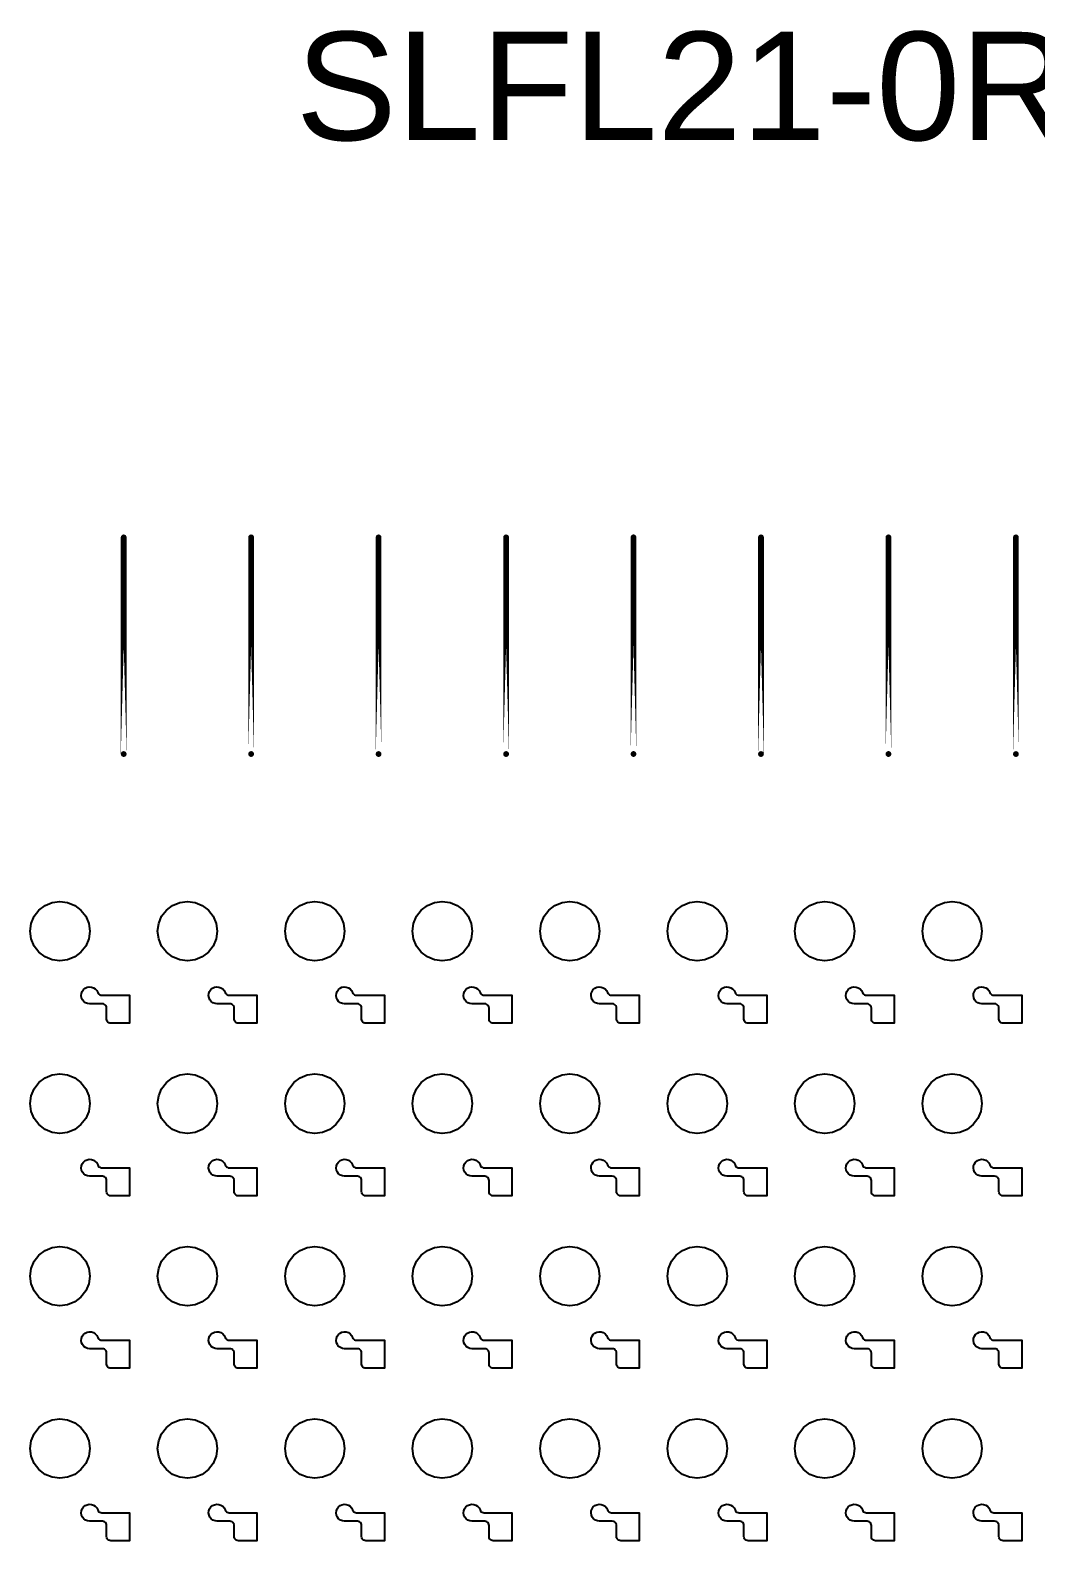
# Model space of a CAD drawing. Extents: x 11 to 212, y 11 to 212.
# Drawn here: x 94.02 to 107.95, y 161.51 to 182.42 of the extents above; entities that cross this region are included whole.
import ezdxf

# ---------------------------------------------------------------- set-up
doc = ezdxf.new("R2010")
doc.units = 0
doc.layers.get('0').update_dxf_attribs({"linetype": 'continuous'})
doc.layers.add('C3', color=7, linetype='continuous')
doc.styles.get("Standard").update_dxf_attribs({"font": 'ARIAL.TTF'})

# ---------------------------------------------------------------- blocks, each defined once
blk = doc.blocks.new('cutlineendpoint')
at = {"const_width": 0.04}
blk.add_lwpolyline([(-0.02, 0, 1), (0.02, 0, 1)], format="xyb", close=True, dxfattribs=at)

msp = doc.modelspace()

# ---------------------------------------------------------------- linework, layer by layer
at = {"layer": 'C3', "const_width": 0.08}
for points in [[(95.318, 172.4), (95.318, 175.4)], [(97.082, 172.4), (97.082, 175.4)], [(98.847, 172.4), (98.847, 175.4)], [(100.612, 172.4), (100.612, 175.4)], [(102.376, 172.4), (102.376, 175.4)], [(104.141, 172.4), (104.141, 175.4)], [(105.906, 172.4), (105.906, 175.4)], [(107.671, 172.4), (107.671, 175.4)]]:
    msp.add_lwpolyline(points, close=True, dxfattribs=at)
at = {"layer": 'C3'}
for points in [[(94.847, 169.947), (94.833, 169.84), (94.792, 169.741), (94.726, 169.656), (94.641, 169.59), (94.542, 169.549), (94.435, 169.535), (94.329, 169.549), (94.229, 169.59), (94.144, 169.656), (94.079, 169.741), (94.038, 169.84), (94.024, 169.947), (94.038, 170.054), (94.079, 170.153), (94.144, 170.238), (94.229, 170.304), (94.329, 170.345), (94.435, 170.359), (94.542, 170.345), (94.641, 170.304), (94.726, 170.238), (94.792, 170.153), (94.833, 170.054)], [(96.612, 169.947), (96.598, 169.84), (96.557, 169.741), (96.491, 169.656), (96.406, 169.59), (96.307, 169.549), (96.2, 169.535), (96.093, 169.549), (95.994, 169.59), (95.909, 169.656), (95.843, 169.741), (95.802, 169.84), (95.788, 169.947), (95.802, 170.054), (95.843, 170.153), (95.909, 170.238), (95.994, 170.304), (96.093, 170.345), (96.2, 170.359), (96.307, 170.345), (96.406, 170.304), (96.491, 170.238), (96.557, 170.153), (96.598, 170.054)], [(98.376, 169.947), (98.362, 169.84), (98.321, 169.741), (98.256, 169.656), (98.171, 169.59), (98.071, 169.549), (97.965, 169.535), (97.858, 169.549), (97.759, 169.59), (97.674, 169.656), (97.608, 169.741), (97.567, 169.84), (97.553, 169.947), (97.567, 170.054), (97.608, 170.153), (97.674, 170.238), (97.759, 170.304), (97.858, 170.345), (97.965, 170.359), (98.071, 170.345), (98.171, 170.304), (98.256, 170.238), (98.321, 170.153), (98.362, 170.054)], [(100.141, 169.947), (100.127, 169.84), (100.086, 169.741), (100.021, 169.656), (99.935, 169.59), (99.836, 169.549), (99.729, 169.535), (99.623, 169.549), (99.524, 169.59), (99.438, 169.656), (99.373, 169.741), (99.332, 169.84), (99.318, 169.947), (99.332, 170.054), (99.373, 170.153), (99.438, 170.238), (99.524, 170.304), (99.623, 170.345), (99.729, 170.359), (99.836, 170.345), (99.935, 170.304), (100.021, 170.238), (100.086, 170.153), (100.127, 170.054)], [(101.906, 169.947), (101.892, 169.84), (101.851, 169.741), (101.785, 169.656), (101.7, 169.59), (101.601, 169.549), (101.494, 169.535), (101.388, 169.549), (101.288, 169.59), (101.203, 169.656), (101.138, 169.741), (101.096, 169.84), (101.082, 169.947), (101.096, 170.054), (101.138, 170.153), (101.203, 170.238), (101.288, 170.304), (101.388, 170.345), (101.494, 170.359), (101.601, 170.345), (101.7, 170.304), (101.785, 170.238), (101.851, 170.153), (101.892, 170.054)], [(103.671, 169.947), (103.657, 169.84), (103.615, 169.741), (103.55, 169.656), (103.465, 169.59), (103.365, 169.549), (103.259, 169.535), (103.152, 169.549), (103.053, 169.59), (102.968, 169.656), (102.902, 169.741), (102.861, 169.84), (102.847, 169.947), (102.861, 170.054), (102.902, 170.153), (102.968, 170.238), (103.053, 170.304), (103.152, 170.345), (103.259, 170.359), (103.365, 170.345), (103.465, 170.304), (103.55, 170.238), (103.615, 170.153), (103.657, 170.054)], [(105.435, 169.947), (105.421, 169.84), (105.38, 169.741), (105.315, 169.656), (105.229, 169.59), (105.13, 169.549), (105.024, 169.535), (104.917, 169.549), (104.818, 169.59), (104.732, 169.656), (104.667, 169.741), (104.626, 169.84), (104.612, 169.947), (104.626, 170.054), (104.667, 170.153), (104.732, 170.238), (104.818, 170.304), (104.917, 170.345), (105.024, 170.359), (105.13, 170.345), (105.229, 170.304), (105.315, 170.238), (105.38, 170.153), (105.421, 170.054)], [(107.2, 169.947), (107.186, 169.84), (107.145, 169.741), (107.079, 169.656), (106.994, 169.59), (106.895, 169.549), (106.788, 169.535), (106.682, 169.549), (106.582, 169.59), (106.497, 169.656), (106.432, 169.741), (106.391, 169.84), (106.376, 169.947), (106.391, 170.054), (106.432, 170.153), (106.497, 170.238), (106.582, 170.304), (106.682, 170.345), (106.788, 170.359), (106.895, 170.345), (106.994, 170.304), (107.079, 170.238), (107.145, 170.153), (107.186, 170.054)], [(95.141, 168.671), (95.126, 168.673), (95.112, 168.678), (95.1, 168.688), (95.09, 168.7), (95.084, 168.714), (95.082, 168.729), (95.082, 168.882), (95.08, 168.898), (95.074, 168.912), (95.065, 168.924), (95.053, 168.933), (95.039, 168.939), (95.024, 168.941), (94.847, 168.941), (94.817, 168.945), (94.789, 168.956), (94.765, 168.974), (94.746, 168.998), (94.734, 169.026), (94.729, 169.056), (94.733, 169.086), (94.743, 169.114), (94.761, 169.139), (94.784, 169.158), (94.811, 169.171), (94.841, 169.176), (94.871, 169.174), (94.899, 169.164), (94.924, 169.148), (94.944, 169.125), (94.958, 169.098), (94.964, 169.085), (94.974, 169.074), (94.986, 169.066), (94.999, 169.061), (95.013, 169.059), (95.398, 169.059), (95.398, 168.671)], [(96.906, 168.671), (96.891, 168.673), (96.876, 168.678), (96.864, 168.688), (96.855, 168.7), (96.849, 168.714), (96.847, 168.729), (96.847, 168.882), (96.845, 168.898), (96.839, 168.912), (96.83, 168.924), (96.818, 168.933), (96.803, 168.939), (96.788, 168.941), (96.612, 168.941), (96.582, 168.945), (96.554, 168.956), (96.53, 168.974), (96.511, 168.998), (96.499, 169.026), (96.494, 169.056), (96.497, 169.086), (96.508, 169.114), (96.525, 169.139), (96.548, 169.158), (96.576, 169.171), (96.605, 169.176), (96.635, 169.174), (96.664, 169.164), (96.689, 169.148), (96.709, 169.125), (96.723, 169.098), (96.729, 169.085), (96.739, 169.074), (96.75, 169.066), (96.764, 169.061), (96.778, 169.059), (97.162, 169.059), (97.162, 168.671)], [(98.671, 168.671), (98.655, 168.673), (98.641, 168.678), (98.629, 168.688), (98.62, 168.7), (98.614, 168.714), (98.612, 168.729), (98.612, 168.882), (98.61, 168.898), (98.604, 168.912), (98.595, 168.924), (98.582, 168.933), (98.568, 168.939), (98.553, 168.941), (98.376, 168.941), (98.347, 168.945), (98.319, 168.956), (98.294, 168.974), (98.276, 168.998), (98.264, 169.026), (98.259, 169.056), (98.262, 169.086), (98.272, 169.114), (98.29, 169.139), (98.313, 169.158), (98.34, 169.171), (98.37, 169.176), (98.4, 169.174), (98.429, 169.164), (98.454, 169.148), (98.474, 169.125), (98.487, 169.098), (98.494, 169.085), (98.503, 169.074), (98.515, 169.066), (98.529, 169.061), (98.543, 169.059), (98.927, 169.059), (98.927, 168.671)], [(100.435, 168.671), (100.42, 168.673), (100.406, 168.678), (100.394, 168.688), (100.384, 168.7), (100.378, 168.714), (100.376, 168.729), (100.376, 168.882), (100.374, 168.898), (100.369, 168.912), (100.359, 168.924), (100.347, 168.933), (100.333, 168.939), (100.318, 168.941), (100.141, 168.941), (100.111, 168.945), (100.083, 168.956), (100.059, 168.974), (100.04, 168.998), (100.028, 169.026), (100.024, 169.056), (100.027, 169.086), (100.037, 169.114), (100.055, 169.139), (100.078, 169.158), (100.105, 169.171), (100.135, 169.176), (100.165, 169.174), (100.193, 169.164), (100.218, 169.148), (100.238, 169.125), (100.252, 169.098), (100.259, 169.085), (100.268, 169.074), (100.28, 169.066), (100.293, 169.061), (100.308, 169.059), (100.692, 169.059), (100.692, 168.671)], [(102.2, 168.671), (102.185, 168.673), (102.171, 168.678), (102.158, 168.688), (102.149, 168.7), (102.143, 168.714), (102.141, 168.729), (102.141, 168.882), (102.139, 168.898), (102.133, 168.912), (102.124, 168.924), (102.112, 168.933), (102.098, 168.939), (102.082, 168.941), (101.906, 168.941), (101.876, 168.945), (101.848, 168.956), (101.824, 168.974), (101.805, 168.998), (101.793, 169.026), (101.788, 169.056), (101.791, 169.086), (101.802, 169.114), (101.819, 169.139), (101.842, 169.158), (101.87, 169.171), (101.899, 169.176), (101.93, 169.174), (101.958, 169.164), (101.983, 169.148), (102.003, 169.125), (102.017, 169.098), (102.023, 169.085), (102.033, 169.074), (102.044, 169.066), (102.058, 169.061), (102.072, 169.059), (102.456, 169.059), (102.456, 168.671)], [(103.965, 168.671), (103.949, 168.673), (103.935, 168.678), (103.923, 168.688), (103.914, 168.7), (103.908, 168.714), (103.906, 168.729), (103.906, 168.882), (103.904, 168.898), (103.898, 168.912), (103.889, 168.924), (103.876, 168.933), (103.862, 168.939), (103.847, 168.941), (103.671, 168.941), (103.641, 168.945), (103.613, 168.956), (103.589, 168.974), (103.57, 168.998), (103.558, 169.026), (103.553, 169.056), (103.556, 169.086), (103.567, 169.114), (103.584, 169.139), (103.607, 169.158), (103.634, 169.171), (103.664, 169.176), (103.694, 169.174), (103.723, 169.164), (103.748, 169.148), (103.768, 169.125), (103.782, 169.098), (103.788, 169.085), (103.797, 169.074), (103.809, 169.066), (103.823, 169.061), (103.837, 169.059), (104.221, 169.059), (104.221, 168.671)], [(105.729, 168.671), (105.714, 168.673), (105.7, 168.678), (105.688, 168.688), (105.678, 168.7), (105.673, 168.714), (105.671, 168.729), (105.671, 168.882), (105.669, 168.898), (105.663, 168.912), (105.653, 168.924), (105.641, 168.933), (105.627, 168.939), (105.612, 168.941), (105.435, 168.941), (105.405, 168.945), (105.377, 168.956), (105.353, 168.974), (105.335, 168.998), (105.322, 169.026), (105.318, 169.056), (105.321, 169.086), (105.331, 169.114), (105.349, 169.139), (105.372, 169.158), (105.399, 169.171), (105.429, 169.176), (105.459, 169.174), (105.487, 169.164), (105.513, 169.148), (105.533, 169.125), (105.546, 169.098), (105.553, 169.085), (105.562, 169.074), (105.574, 169.066), (105.587, 169.061), (105.602, 169.059), (105.986, 169.059), (105.986, 168.671)], [(107.494, 168.671), (107.479, 168.673), (107.465, 168.678), (107.453, 168.688), (107.443, 168.7), (107.437, 168.714), (107.435, 168.729), (107.435, 168.882), (107.433, 168.898), (107.427, 168.912), (107.418, 168.924), (107.406, 168.933), (107.392, 168.939), (107.376, 168.941), (107.2, 168.941), (107.17, 168.945), (107.142, 168.956), (107.118, 168.974), (107.099, 168.998), (107.087, 169.026), (107.082, 169.056), (107.085, 169.086), (107.096, 169.114), (107.113, 169.139), (107.137, 169.158), (107.164, 169.171), (107.194, 169.176), (107.224, 169.174), (107.252, 169.164), (107.277, 169.148), (107.297, 169.125), (107.311, 169.098), (107.317, 169.085), (107.327, 169.074), (107.339, 169.066), (107.352, 169.061), (107.366, 169.059), (107.751, 169.059), (107.751, 168.671)], [(94.847, 167.559), (94.833, 167.452), (94.792, 167.353), (94.726, 167.268), (94.641, 167.202), (94.542, 167.161), (94.435, 167.147), (94.329, 167.161), (94.229, 167.202), (94.144, 167.268), (94.079, 167.353), (94.038, 167.452), (94.024, 167.559), (94.038, 167.665), (94.079, 167.765), (94.144, 167.85), (94.229, 167.915), (94.329, 167.957), (94.435, 167.971), (94.542, 167.957), (94.641, 167.915), (94.726, 167.85), (94.792, 167.765), (94.833, 167.665)], [(96.612, 167.559), (96.598, 167.452), (96.557, 167.353), (96.491, 167.268), (96.406, 167.202), (96.307, 167.161), (96.2, 167.147), (96.093, 167.161), (95.994, 167.202), (95.909, 167.268), (95.843, 167.353), (95.802, 167.452), (95.788, 167.559), (95.802, 167.665), (95.843, 167.765), (95.909, 167.85), (95.994, 167.915), (96.093, 167.957), (96.2, 167.971), (96.307, 167.957), (96.406, 167.915), (96.491, 167.85), (96.557, 167.765), (96.598, 167.665)], [(98.376, 167.559), (98.362, 167.452), (98.321, 167.353), (98.256, 167.268), (98.171, 167.202), (98.071, 167.161), (97.965, 167.147), (97.858, 167.161), (97.759, 167.202), (97.674, 167.268), (97.608, 167.353), (97.567, 167.452), (97.553, 167.559), (97.567, 167.665), (97.608, 167.765), (97.674, 167.85), (97.759, 167.915), (97.858, 167.957), (97.965, 167.971), (98.071, 167.957), (98.171, 167.915), (98.256, 167.85), (98.321, 167.765), (98.362, 167.665)], [(100.141, 167.559), (100.127, 167.452), (100.086, 167.353), (100.021, 167.268), (99.935, 167.202), (99.836, 167.161), (99.729, 167.147), (99.623, 167.161), (99.524, 167.202), (99.438, 167.268), (99.373, 167.353), (99.332, 167.452), (99.318, 167.559), (99.332, 167.665), (99.373, 167.765), (99.438, 167.85), (99.524, 167.915), (99.623, 167.957), (99.729, 167.971), (99.836, 167.957), (99.935, 167.915), (100.021, 167.85), (100.086, 167.765), (100.127, 167.665)], [(101.906, 167.559), (101.892, 167.452), (101.851, 167.353), (101.785, 167.268), (101.7, 167.202), (101.601, 167.161), (101.494, 167.147), (101.388, 167.161), (101.288, 167.202), (101.203, 167.268), (101.138, 167.353), (101.096, 167.452), (101.082, 167.559), (101.096, 167.665), (101.138, 167.765), (101.203, 167.85), (101.288, 167.915), (101.388, 167.957), (101.494, 167.971), (101.601, 167.957), (101.7, 167.915), (101.785, 167.85), (101.851, 167.765), (101.892, 167.665)], [(103.671, 167.559), (103.657, 167.452), (103.615, 167.353), (103.55, 167.268), (103.465, 167.202), (103.365, 167.161), (103.259, 167.147), (103.152, 167.161), (103.053, 167.202), (102.968, 167.268), (102.902, 167.353), (102.861, 167.452), (102.847, 167.559), (102.861, 167.665), (102.902, 167.765), (102.968, 167.85), (103.053, 167.915), (103.152, 167.957), (103.259, 167.971), (103.365, 167.957), (103.465, 167.915), (103.55, 167.85), (103.615, 167.765), (103.657, 167.665)], [(105.435, 167.559), (105.421, 167.452), (105.38, 167.353), (105.315, 167.268), (105.229, 167.202), (105.13, 167.161), (105.024, 167.147), (104.917, 167.161), (104.818, 167.202), (104.732, 167.268), (104.667, 167.353), (104.626, 167.452), (104.612, 167.559), (104.626, 167.665), (104.667, 167.765), (104.732, 167.85), (104.818, 167.915), (104.917, 167.957), (105.024, 167.971), (105.13, 167.957), (105.229, 167.915), (105.315, 167.85), (105.38, 167.765), (105.421, 167.665)], [(107.2, 167.559), (107.186, 167.452), (107.145, 167.353), (107.079, 167.268), (106.994, 167.202), (106.895, 167.161), (106.788, 167.147), (106.682, 167.161), (106.582, 167.202), (106.497, 167.268), (106.432, 167.353), (106.391, 167.452), (106.376, 167.559), (106.391, 167.665), (106.432, 167.765), (106.497, 167.85), (106.582, 167.915), (106.682, 167.957), (106.788, 167.971), (106.895, 167.957), (106.994, 167.915), (107.079, 167.85), (107.145, 167.765), (107.186, 167.665)], [(95.141, 166.282), (95.126, 166.284), (95.112, 166.29), (95.1, 166.3), (95.09, 166.312), (95.084, 166.326), (95.082, 166.341), (95.082, 166.494), (95.08, 166.509), (95.074, 166.524), (95.065, 166.536), (95.053, 166.545), (95.039, 166.551), (95.024, 166.553), (94.847, 166.553), (94.817, 166.557), (94.789, 166.568), (94.765, 166.586), (94.746, 166.61), (94.734, 166.638), (94.729, 166.667), (94.733, 166.697), (94.743, 166.726), (94.761, 166.75), (94.784, 166.77), (94.811, 166.783), (94.841, 166.788), (94.871, 166.786), (94.899, 166.776), (94.924, 166.759), (94.944, 166.737), (94.958, 166.71), (94.964, 166.697), (94.974, 166.686), (94.986, 166.678), (94.999, 166.672), (95.013, 166.671), (95.398, 166.671), (95.398, 166.282)], [(96.906, 166.282), (96.891, 166.284), (96.876, 166.29), (96.864, 166.3), (96.855, 166.312), (96.849, 166.326), (96.847, 166.341), (96.847, 166.494), (96.845, 166.509), (96.839, 166.524), (96.83, 166.536), (96.818, 166.545), (96.803, 166.551), (96.788, 166.553), (96.612, 166.553), (96.582, 166.557), (96.554, 166.568), (96.53, 166.586), (96.511, 166.61), (96.499, 166.638), (96.494, 166.667), (96.497, 166.697), (96.508, 166.726), (96.525, 166.75), (96.548, 166.77), (96.576, 166.783), (96.605, 166.788), (96.635, 166.786), (96.664, 166.776), (96.689, 166.759), (96.709, 166.737), (96.723, 166.71), (96.729, 166.697), (96.739, 166.686), (96.75, 166.678), (96.764, 166.672), (96.778, 166.671), (97.162, 166.671), (97.162, 166.282)], [(98.671, 166.282), (98.655, 166.284), (98.641, 166.29), (98.629, 166.3), (98.62, 166.312), (98.614, 166.326), (98.612, 166.341), (98.612, 166.494), (98.61, 166.509), (98.604, 166.524), (98.595, 166.536), (98.582, 166.545), (98.568, 166.551), (98.553, 166.553), (98.376, 166.553), (98.347, 166.557), (98.319, 166.568), (98.294, 166.586), (98.276, 166.61), (98.264, 166.638), (98.259, 166.667), (98.262, 166.697), (98.272, 166.726), (98.29, 166.75), (98.313, 166.77), (98.34, 166.783), (98.37, 166.788), (98.4, 166.786), (98.429, 166.776), (98.454, 166.759), (98.474, 166.737), (98.487, 166.71), (98.494, 166.697), (98.503, 166.686), (98.515, 166.678), (98.529, 166.672), (98.543, 166.671), (98.927, 166.671), (98.927, 166.282)], [(100.435, 166.282), (100.42, 166.284), (100.406, 166.29), (100.394, 166.3), (100.384, 166.312), (100.378, 166.326), (100.376, 166.341), (100.376, 166.494), (100.374, 166.509), (100.369, 166.524), (100.359, 166.536), (100.347, 166.545), (100.333, 166.551), (100.318, 166.553), (100.141, 166.553), (100.111, 166.557), (100.083, 166.568), (100.059, 166.586), (100.04, 166.61), (100.028, 166.638), (100.024, 166.667), (100.027, 166.697), (100.037, 166.726), (100.055, 166.75), (100.078, 166.77), (100.105, 166.783), (100.135, 166.788), (100.165, 166.786), (100.193, 166.776), (100.218, 166.759), (100.238, 166.737), (100.252, 166.71), (100.259, 166.697), (100.268, 166.686), (100.28, 166.678), (100.293, 166.672), (100.308, 166.671), (100.692, 166.671), (100.692, 166.282)], [(102.2, 166.282), (102.185, 166.284), (102.171, 166.29), (102.158, 166.3), (102.149, 166.312), (102.143, 166.326), (102.141, 166.341), (102.141, 166.494), (102.139, 166.509), (102.133, 166.524), (102.124, 166.536), (102.112, 166.545), (102.098, 166.551), (102.082, 166.553), (101.906, 166.553), (101.876, 166.557), (101.848, 166.568), (101.824, 166.586), (101.805, 166.61), (101.793, 166.638), (101.788, 166.667), (101.791, 166.697), (101.802, 166.726), (101.819, 166.75), (101.842, 166.77), (101.87, 166.783), (101.899, 166.788), (101.93, 166.786), (101.958, 166.776), (101.983, 166.759), (102.003, 166.737), (102.017, 166.71), (102.023, 166.697), (102.033, 166.686), (102.044, 166.678), (102.058, 166.672), (102.072, 166.671), (102.456, 166.671), (102.456, 166.282)], [(103.965, 166.282), (103.949, 166.284), (103.935, 166.29), (103.923, 166.3), (103.914, 166.312), (103.908, 166.326), (103.906, 166.341), (103.906, 166.494), (103.904, 166.509), (103.898, 166.524), (103.889, 166.536), (103.876, 166.545), (103.862, 166.551), (103.847, 166.553), (103.671, 166.553), (103.641, 166.557), (103.613, 166.568), (103.589, 166.586), (103.57, 166.61), (103.558, 166.638), (103.553, 166.667), (103.556, 166.697), (103.567, 166.726), (103.584, 166.75), (103.607, 166.77), (103.634, 166.783), (103.664, 166.788), (103.694, 166.786), (103.723, 166.776), (103.748, 166.759), (103.768, 166.737), (103.782, 166.71), (103.788, 166.697), (103.797, 166.686), (103.809, 166.678), (103.823, 166.672), (103.837, 166.671), (104.221, 166.671), (104.221, 166.282)], [(105.729, 166.282), (105.714, 166.284), (105.7, 166.29), (105.688, 166.3), (105.678, 166.312), (105.673, 166.326), (105.671, 166.341), (105.671, 166.494), (105.669, 166.509), (105.663, 166.524), (105.653, 166.536), (105.641, 166.545), (105.627, 166.551), (105.612, 166.553), (105.435, 166.553), (105.405, 166.557), (105.377, 166.568), (105.353, 166.586), (105.335, 166.61), (105.322, 166.638), (105.318, 166.667), (105.321, 166.697), (105.331, 166.726), (105.349, 166.75), (105.372, 166.77), (105.399, 166.783), (105.429, 166.788), (105.459, 166.786), (105.487, 166.776), (105.513, 166.759), (105.533, 166.737), (105.546, 166.71), (105.553, 166.697), (105.562, 166.686), (105.574, 166.678), (105.587, 166.672), (105.602, 166.671), (105.986, 166.671), (105.986, 166.282)], [(107.494, 166.282), (107.479, 166.284), (107.465, 166.29), (107.453, 166.3), (107.443, 166.312), (107.437, 166.326), (107.435, 166.341), (107.435, 166.494), (107.433, 166.509), (107.427, 166.524), (107.418, 166.536), (107.406, 166.545), (107.392, 166.551), (107.376, 166.553), (107.2, 166.553), (107.17, 166.557), (107.142, 166.568), (107.118, 166.586), (107.099, 166.61), (107.087, 166.638), (107.082, 166.667), (107.085, 166.697), (107.096, 166.726), (107.113, 166.75), (107.137, 166.77), (107.164, 166.783), (107.194, 166.788), (107.224, 166.786), (107.252, 166.776), (107.277, 166.759), (107.297, 166.737), (107.311, 166.71), (107.317, 166.697), (107.327, 166.686), (107.339, 166.678), (107.352, 166.672), (107.366, 166.671), (107.751, 166.671), (107.751, 166.282)], [(94.847, 165.171), (94.833, 165.064), (94.792, 164.965), (94.726, 164.879), (94.641, 164.814), (94.542, 164.773), (94.435, 164.759), (94.329, 164.773), (94.229, 164.814), (94.144, 164.879), (94.079, 164.965), (94.038, 165.064), (94.024, 165.171), (94.038, 165.277), (94.079, 165.376), (94.144, 165.462), (94.229, 165.527), (94.329, 165.568), (94.435, 165.582), (94.542, 165.568), (94.641, 165.527), (94.726, 165.462), (94.792, 165.376), (94.833, 165.277)], [(96.612, 165.171), (96.598, 165.064), (96.557, 164.965), (96.491, 164.879), (96.406, 164.814), (96.307, 164.773), (96.2, 164.759), (96.093, 164.773), (95.994, 164.814), (95.909, 164.879), (95.843, 164.965), (95.802, 165.064), (95.788, 165.171), (95.802, 165.277), (95.843, 165.376), (95.909, 165.462), (95.994, 165.527), (96.093, 165.568), (96.2, 165.582), (96.307, 165.568), (96.406, 165.527), (96.491, 165.462), (96.557, 165.376), (96.598, 165.277)], [(98.376, 165.171), (98.362, 165.064), (98.321, 164.965), (98.256, 164.879), (98.171, 164.814), (98.071, 164.773), (97.965, 164.759), (97.858, 164.773), (97.759, 164.814), (97.674, 164.879), (97.608, 164.965), (97.567, 165.064), (97.553, 165.171), (97.567, 165.277), (97.608, 165.376), (97.674, 165.462), (97.759, 165.527), (97.858, 165.568), (97.965, 165.582), (98.071, 165.568), (98.171, 165.527), (98.256, 165.462), (98.321, 165.376), (98.362, 165.277)], [(100.141, 165.171), (100.127, 165.064), (100.086, 164.965), (100.021, 164.879), (99.935, 164.814), (99.836, 164.773), (99.729, 164.759), (99.623, 164.773), (99.524, 164.814), (99.438, 164.879), (99.373, 164.965), (99.332, 165.064), (99.318, 165.171), (99.332, 165.277), (99.373, 165.376), (99.438, 165.462), (99.524, 165.527), (99.623, 165.568), (99.729, 165.582), (99.836, 165.568), (99.935, 165.527), (100.021, 165.462), (100.086, 165.376), (100.127, 165.277)], [(101.906, 165.171), (101.892, 165.064), (101.851, 164.965), (101.785, 164.879), (101.7, 164.814), (101.601, 164.773), (101.494, 164.759), (101.388, 164.773), (101.288, 164.814), (101.203, 164.879), (101.138, 164.965), (101.096, 165.064), (101.082, 165.171), (101.096, 165.277), (101.138, 165.376), (101.203, 165.462), (101.288, 165.527), (101.388, 165.568), (101.494, 165.582), (101.601, 165.568), (101.7, 165.527), (101.785, 165.462), (101.851, 165.376), (101.892, 165.277)], [(103.671, 165.171), (103.657, 165.064), (103.615, 164.965), (103.55, 164.879), (103.465, 164.814), (103.365, 164.773), (103.259, 164.759), (103.152, 164.773), (103.053, 164.814), (102.968, 164.879), (102.902, 164.965), (102.861, 165.064), (102.847, 165.171), (102.861, 165.277), (102.902, 165.376), (102.968, 165.462), (103.053, 165.527), (103.152, 165.568), (103.259, 165.582), (103.365, 165.568), (103.465, 165.527), (103.55, 165.462), (103.615, 165.376), (103.657, 165.277)], [(105.435, 165.171), (105.421, 165.064), (105.38, 164.965), (105.315, 164.879), (105.229, 164.814), (105.13, 164.773), (105.024, 164.759), (104.917, 164.773), (104.818, 164.814), (104.732, 164.879), (104.667, 164.965), (104.626, 165.064), (104.612, 165.171), (104.626, 165.277), (104.667, 165.376), (104.732, 165.462), (104.818, 165.527), (104.917, 165.568), (105.024, 165.582), (105.13, 165.568), (105.229, 165.527), (105.315, 165.462), (105.38, 165.376), (105.421, 165.277)], [(107.2, 165.171), (107.186, 165.064), (107.145, 164.965), (107.079, 164.879), (106.994, 164.814), (106.895, 164.773), (106.788, 164.759), (106.682, 164.773), (106.582, 164.814), (106.497, 164.879), (106.432, 164.965), (106.391, 165.064), (106.376, 165.171), (106.391, 165.277), (106.432, 165.376), (106.497, 165.462), (106.582, 165.527), (106.682, 165.568), (106.788, 165.582), (106.895, 165.568), (106.994, 165.527), (107.079, 165.462), (107.145, 165.376), (107.186, 165.277)], [(95.141, 163.894), (95.126, 163.896), (95.112, 163.902), (95.1, 163.911), (95.09, 163.924), (95.084, 163.938), (95.082, 163.953), (95.082, 164.106), (95.08, 164.121), (95.074, 164.135), (95.065, 164.147), (95.053, 164.157), (95.039, 164.163), (95.024, 164.165), (94.847, 164.165), (94.817, 164.169), (94.789, 164.18), (94.765, 164.198), (94.746, 164.222), (94.734, 164.249), (94.729, 164.279), (94.733, 164.309), (94.743, 164.337), (94.761, 164.362), (94.784, 164.381), (94.811, 164.394), (94.841, 164.4), (94.871, 164.398), (94.899, 164.388), (94.924, 164.371), (94.944, 164.348), (94.958, 164.322), (94.964, 164.309), (94.974, 164.298), (94.986, 164.289), (94.999, 164.284), (95.013, 164.282), (95.398, 164.282), (95.398, 163.894)], [(96.906, 163.894), (96.891, 163.896), (96.876, 163.902), (96.864, 163.911), (96.855, 163.924), (96.849, 163.938), (96.847, 163.953), (96.847, 164.106), (96.845, 164.121), (96.839, 164.135), (96.83, 164.147), (96.818, 164.157), (96.803, 164.163), (96.788, 164.165), (96.612, 164.165), (96.582, 164.169), (96.554, 164.18), (96.53, 164.198), (96.511, 164.222), (96.499, 164.249), (96.494, 164.279), (96.497, 164.309), (96.508, 164.337), (96.525, 164.362), (96.548, 164.381), (96.576, 164.394), (96.605, 164.4), (96.635, 164.398), (96.664, 164.388), (96.689, 164.371), (96.709, 164.348), (96.723, 164.322), (96.729, 164.309), (96.739, 164.298), (96.75, 164.289), (96.764, 164.284), (96.778, 164.282), (97.162, 164.282), (97.162, 163.894)], [(98.671, 163.894), (98.655, 163.896), (98.641, 163.902), (98.629, 163.911), (98.62, 163.924), (98.614, 163.938), (98.612, 163.953), (98.612, 164.106), (98.61, 164.121), (98.604, 164.135), (98.595, 164.147), (98.582, 164.157), (98.568, 164.163), (98.553, 164.165), (98.376, 164.165), (98.347, 164.169), (98.319, 164.18), (98.294, 164.198), (98.276, 164.222), (98.264, 164.249), (98.259, 164.279), (98.262, 164.309), (98.272, 164.337), (98.29, 164.362), (98.313, 164.381), (98.34, 164.394), (98.37, 164.4), (98.4, 164.398), (98.429, 164.388), (98.454, 164.371), (98.474, 164.348), (98.487, 164.322), (98.494, 164.309), (98.503, 164.298), (98.515, 164.289), (98.529, 164.284), (98.543, 164.282), (98.927, 164.282), (98.927, 163.894)], [(100.435, 163.894), (100.42, 163.896), (100.406, 163.902), (100.394, 163.911), (100.384, 163.924), (100.378, 163.938), (100.376, 163.953), (100.376, 164.106), (100.374, 164.121), (100.369, 164.135), (100.359, 164.147), (100.347, 164.157), (100.333, 164.163), (100.318, 164.165), (100.141, 164.165), (100.111, 164.169), (100.083, 164.18), (100.059, 164.198), (100.04, 164.222), (100.028, 164.249), (100.024, 164.279), (100.027, 164.309), (100.037, 164.337), (100.055, 164.362), (100.078, 164.381), (100.105, 164.394), (100.135, 164.4), (100.165, 164.398), (100.193, 164.388), (100.218, 164.371), (100.238, 164.348), (100.252, 164.322), (100.259, 164.309), (100.268, 164.298), (100.28, 164.289), (100.293, 164.284), (100.308, 164.282), (100.692, 164.282), (100.692, 163.894)], [(102.2, 163.894), (102.185, 163.896), (102.171, 163.902), (102.158, 163.911), (102.149, 163.924), (102.143, 163.938), (102.141, 163.953), (102.141, 164.106), (102.139, 164.121), (102.133, 164.135), (102.124, 164.147), (102.112, 164.157), (102.098, 164.163), (102.082, 164.165), (101.906, 164.165), (101.876, 164.169), (101.848, 164.18), (101.824, 164.198), (101.805, 164.222), (101.793, 164.249), (101.788, 164.279), (101.791, 164.309), (101.802, 164.337), (101.819, 164.362), (101.842, 164.381), (101.87, 164.394), (101.899, 164.4), (101.93, 164.398), (101.958, 164.388), (101.983, 164.371), (102.003, 164.348), (102.017, 164.322), (102.023, 164.309), (102.033, 164.298), (102.044, 164.289), (102.058, 164.284), (102.072, 164.282), (102.456, 164.282), (102.456, 163.894)], [(103.965, 163.894), (103.949, 163.896), (103.935, 163.902), (103.923, 163.911), (103.914, 163.924), (103.908, 163.938), (103.906, 163.953), (103.906, 164.106), (103.904, 164.121), (103.898, 164.135), (103.889, 164.147), (103.876, 164.157), (103.862, 164.163), (103.847, 164.165), (103.671, 164.165), (103.641, 164.169), (103.613, 164.18), (103.589, 164.198), (103.57, 164.222), (103.558, 164.249), (103.553, 164.279), (103.556, 164.309), (103.567, 164.337), (103.584, 164.362), (103.607, 164.381), (103.634, 164.394), (103.664, 164.4), (103.694, 164.398), (103.723, 164.388), (103.748, 164.371), (103.768, 164.348), (103.782, 164.322), (103.788, 164.309), (103.797, 164.298), (103.809, 164.289), (103.823, 164.284), (103.837, 164.282), (104.221, 164.282), (104.221, 163.894)], [(105.729, 163.894), (105.714, 163.896), (105.7, 163.902), (105.688, 163.911), (105.678, 163.924), (105.673, 163.938), (105.671, 163.953), (105.671, 164.106), (105.669, 164.121), (105.663, 164.135), (105.653, 164.147), (105.641, 164.157), (105.627, 164.163), (105.612, 164.165), (105.435, 164.165), (105.405, 164.169), (105.377, 164.18), (105.353, 164.198), (105.335, 164.222), (105.322, 164.249), (105.318, 164.279), (105.321, 164.309), (105.331, 164.337), (105.349, 164.362), (105.372, 164.381), (105.399, 164.394), (105.429, 164.4), (105.459, 164.398), (105.487, 164.388), (105.513, 164.371), (105.533, 164.348), (105.546, 164.322), (105.553, 164.309), (105.562, 164.298), (105.574, 164.289), (105.587, 164.284), (105.602, 164.282), (105.986, 164.282), (105.986, 163.894)], [(107.494, 163.894), (107.479, 163.896), (107.465, 163.902), (107.453, 163.911), (107.443, 163.924), (107.437, 163.938), (107.435, 163.953), (107.435, 164.106), (107.433, 164.121), (107.427, 164.135), (107.418, 164.147), (107.406, 164.157), (107.392, 164.163), (107.376, 164.165), (107.2, 164.165), (107.17, 164.169), (107.142, 164.18), (107.118, 164.198), (107.099, 164.222), (107.087, 164.249), (107.082, 164.279), (107.085, 164.309), (107.096, 164.337), (107.113, 164.362), (107.137, 164.381), (107.164, 164.394), (107.194, 164.4), (107.224, 164.398), (107.252, 164.388), (107.277, 164.371), (107.297, 164.348), (107.311, 164.322), (107.317, 164.309), (107.327, 164.298), (107.339, 164.289), (107.352, 164.284), (107.366, 164.282), (107.751, 164.282), (107.751, 163.894)], [(94.847, 162.782), (94.833, 162.676), (94.792, 162.576), (94.726, 162.491), (94.641, 162.426), (94.542, 162.385), (94.435, 162.371), (94.329, 162.385), (94.229, 162.426), (94.144, 162.491), (94.079, 162.576), (94.038, 162.676), (94.024, 162.782), (94.038, 162.889), (94.079, 162.988), (94.144, 163.074), (94.229, 163.139), (94.329, 163.18), (94.435, 163.194), (94.542, 163.18), (94.641, 163.139), (94.726, 163.074), (94.792, 162.988), (94.833, 162.889)], [(96.612, 162.782), (96.598, 162.676), (96.557, 162.576), (96.491, 162.491), (96.406, 162.426), (96.307, 162.385), (96.2, 162.371), (96.093, 162.385), (95.994, 162.426), (95.909, 162.491), (95.843, 162.576), (95.802, 162.676), (95.788, 162.782), (95.802, 162.889), (95.843, 162.988), (95.909, 163.074), (95.994, 163.139), (96.093, 163.18), (96.2, 163.194), (96.307, 163.18), (96.406, 163.139), (96.491, 163.074), (96.557, 162.988), (96.598, 162.889)], [(98.376, 162.782), (98.362, 162.676), (98.321, 162.576), (98.256, 162.491), (98.171, 162.426), (98.071, 162.385), (97.965, 162.371), (97.858, 162.385), (97.759, 162.426), (97.674, 162.491), (97.608, 162.576), (97.567, 162.676), (97.553, 162.782), (97.567, 162.889), (97.608, 162.988), (97.674, 163.074), (97.759, 163.139), (97.858, 163.18), (97.965, 163.194), (98.071, 163.18), (98.171, 163.139), (98.256, 163.074), (98.321, 162.988), (98.362, 162.889)], [(100.141, 162.782), (100.127, 162.676), (100.086, 162.576), (100.021, 162.491), (99.935, 162.426), (99.836, 162.385), (99.729, 162.371), (99.623, 162.385), (99.524, 162.426), (99.438, 162.491), (99.373, 162.576), (99.332, 162.676), (99.318, 162.782), (99.332, 162.889), (99.373, 162.988), (99.438, 163.074), (99.524, 163.139), (99.623, 163.18), (99.729, 163.194), (99.836, 163.18), (99.935, 163.139), (100.021, 163.074), (100.086, 162.988), (100.127, 162.889)], [(101.906, 162.782), (101.892, 162.676), (101.851, 162.576), (101.785, 162.491), (101.7, 162.426), (101.601, 162.385), (101.494, 162.371), (101.388, 162.385), (101.288, 162.426), (101.203, 162.491), (101.138, 162.576), (101.096, 162.676), (101.082, 162.782), (101.096, 162.889), (101.138, 162.988), (101.203, 163.074), (101.288, 163.139), (101.388, 163.18), (101.494, 163.194), (101.601, 163.18), (101.7, 163.139), (101.785, 163.074), (101.851, 162.988), (101.892, 162.889)], [(103.671, 162.782), (103.657, 162.676), (103.615, 162.576), (103.55, 162.491), (103.465, 162.426), (103.365, 162.385), (103.259, 162.371), (103.152, 162.385), (103.053, 162.426), (102.968, 162.491), (102.902, 162.576), (102.861, 162.676), (102.847, 162.782), (102.861, 162.889), (102.902, 162.988), (102.968, 163.074), (103.053, 163.139), (103.152, 163.18), (103.259, 163.194), (103.365, 163.18), (103.465, 163.139), (103.55, 163.074), (103.615, 162.988), (103.657, 162.889)], [(105.435, 162.782), (105.421, 162.676), (105.38, 162.576), (105.315, 162.491), (105.229, 162.426), (105.13, 162.385), (105.024, 162.371), (104.917, 162.385), (104.818, 162.426), (104.732, 162.491), (104.667, 162.576), (104.626, 162.676), (104.612, 162.782), (104.626, 162.889), (104.667, 162.988), (104.732, 163.074), (104.818, 163.139), (104.917, 163.18), (105.024, 163.194), (105.13, 163.18), (105.229, 163.139), (105.315, 163.074), (105.38, 162.988), (105.421, 162.889)], [(107.2, 162.782), (107.186, 162.676), (107.145, 162.576), (107.079, 162.491), (106.994, 162.426), (106.895, 162.385), (106.788, 162.371), (106.682, 162.385), (106.582, 162.426), (106.497, 162.491), (106.432, 162.576), (106.391, 162.676), (106.376, 162.782), (106.391, 162.889), (106.432, 162.988), (106.497, 163.074), (106.582, 163.139), (106.682, 163.18), (106.788, 163.194), (106.895, 163.18), (106.994, 163.139), (107.079, 163.074), (107.145, 162.988), (107.186, 162.889)], [(95.141, 161.506), (95.126, 161.508), (95.112, 161.514), (95.1, 161.523), (95.09, 161.535), (95.084, 161.549), (95.082, 161.565), (95.082, 161.718), (95.08, 161.733), (95.074, 161.747), (95.065, 161.759), (95.053, 161.769), (95.039, 161.774), (95.024, 161.776), (94.847, 161.776), (94.817, 161.78), (94.789, 161.792), (94.765, 161.81), (94.746, 161.833), (94.734, 161.861), (94.729, 161.891), (94.733, 161.921), (94.743, 161.949), (94.761, 161.974), (94.784, 161.993), (94.811, 162.006), (94.841, 162.012), (94.871, 162.009), (94.899, 162), (94.924, 161.983), (94.944, 161.96), (94.958, 161.933), (94.964, 161.92), (94.974, 161.909), (94.986, 161.901), (94.999, 161.896), (95.013, 161.894), (95.398, 161.894), (95.398, 161.506)], [(96.906, 161.506), (96.891, 161.508), (96.876, 161.514), (96.864, 161.523), (96.855, 161.535), (96.849, 161.549), (96.847, 161.565), (96.847, 161.718), (96.845, 161.733), (96.839, 161.747), (96.83, 161.759), (96.818, 161.769), (96.803, 161.774), (96.788, 161.776), (96.612, 161.776), (96.582, 161.78), (96.554, 161.792), (96.53, 161.81), (96.511, 161.833), (96.499, 161.861), (96.494, 161.891), (96.497, 161.921), (96.508, 161.949), (96.525, 161.974), (96.548, 161.993), (96.576, 162.006), (96.605, 162.012), (96.635, 162.009), (96.664, 162), (96.689, 161.983), (96.709, 161.96), (96.723, 161.933), (96.729, 161.92), (96.739, 161.909), (96.75, 161.901), (96.764, 161.896), (96.778, 161.894), (97.162, 161.894), (97.162, 161.506)], [(98.671, 161.506), (98.655, 161.508), (98.641, 161.514), (98.629, 161.523), (98.62, 161.535), (98.614, 161.549), (98.612, 161.565), (98.612, 161.718), (98.61, 161.733), (98.604, 161.747), (98.595, 161.759), (98.582, 161.769), (98.568, 161.774), (98.553, 161.776), (98.376, 161.776), (98.347, 161.78), (98.319, 161.792), (98.294, 161.81), (98.276, 161.833), (98.264, 161.861), (98.259, 161.891), (98.262, 161.921), (98.272, 161.949), (98.29, 161.974), (98.313, 161.993), (98.34, 162.006), (98.37, 162.012), (98.4, 162.009), (98.429, 162), (98.454, 161.983), (98.474, 161.96), (98.487, 161.933), (98.494, 161.92), (98.503, 161.909), (98.515, 161.901), (98.529, 161.896), (98.543, 161.894), (98.927, 161.894), (98.927, 161.506)], [(100.435, 161.506), (100.42, 161.508), (100.406, 161.514), (100.394, 161.523), (100.384, 161.535), (100.378, 161.549), (100.376, 161.565), (100.376, 161.718), (100.374, 161.733), (100.369, 161.747), (100.359, 161.759), (100.347, 161.769), (100.333, 161.774), (100.318, 161.776), (100.141, 161.776), (100.111, 161.78), (100.083, 161.792), (100.059, 161.81), (100.04, 161.833), (100.028, 161.861), (100.024, 161.891), (100.027, 161.921), (100.037, 161.949), (100.055, 161.974), (100.078, 161.993), (100.105, 162.006), (100.135, 162.012), (100.165, 162.009), (100.193, 162), (100.218, 161.983), (100.238, 161.96), (100.252, 161.933), (100.259, 161.92), (100.268, 161.909), (100.28, 161.901), (100.293, 161.896), (100.308, 161.894), (100.692, 161.894), (100.692, 161.506)], [(102.2, 161.506), (102.185, 161.508), (102.171, 161.514), (102.158, 161.523), (102.149, 161.535), (102.143, 161.549), (102.141, 161.565), (102.141, 161.718), (102.139, 161.733), (102.133, 161.747), (102.124, 161.759), (102.112, 161.769), (102.098, 161.774), (102.082, 161.776), (101.906, 161.776), (101.876, 161.78), (101.848, 161.792), (101.824, 161.81), (101.805, 161.833), (101.793, 161.861), (101.788, 161.891), (101.791, 161.921), (101.802, 161.949), (101.819, 161.974), (101.842, 161.993), (101.87, 162.006), (101.899, 162.012), (101.93, 162.009), (101.958, 162), (101.983, 161.983), (102.003, 161.96), (102.017, 161.933), (102.023, 161.92), (102.033, 161.909), (102.044, 161.901), (102.058, 161.896), (102.072, 161.894), (102.456, 161.894), (102.456, 161.506)], [(103.965, 161.506), (103.949, 161.508), (103.935, 161.514), (103.923, 161.523), (103.914, 161.535), (103.908, 161.549), (103.906, 161.565), (103.906, 161.718), (103.904, 161.733), (103.898, 161.747), (103.889, 161.759), (103.876, 161.769), (103.862, 161.774), (103.847, 161.776), (103.671, 161.776), (103.641, 161.78), (103.613, 161.792), (103.589, 161.81), (103.57, 161.833), (103.558, 161.861), (103.553, 161.891), (103.556, 161.921), (103.567, 161.949), (103.584, 161.974), (103.607, 161.993), (103.634, 162.006), (103.664, 162.012), (103.694, 162.009), (103.723, 162), (103.748, 161.983), (103.768, 161.96), (103.782, 161.933), (103.788, 161.92), (103.797, 161.909), (103.809, 161.901), (103.823, 161.896), (103.837, 161.894), (104.221, 161.894), (104.221, 161.506)], [(105.729, 161.506), (105.714, 161.508), (105.7, 161.514), (105.688, 161.523), (105.678, 161.535), (105.673, 161.549), (105.671, 161.565), (105.671, 161.718), (105.669, 161.733), (105.663, 161.747), (105.653, 161.759), (105.641, 161.769), (105.627, 161.774), (105.612, 161.776), (105.435, 161.776), (105.405, 161.78), (105.377, 161.792), (105.353, 161.81), (105.335, 161.833), (105.322, 161.861), (105.318, 161.891), (105.321, 161.921), (105.331, 161.949), (105.349, 161.974), (105.372, 161.993), (105.399, 162.006), (105.429, 162.012), (105.459, 162.009), (105.487, 162), (105.513, 161.983), (105.533, 161.96), (105.546, 161.933), (105.553, 161.92), (105.562, 161.909), (105.574, 161.901), (105.587, 161.896), (105.602, 161.894), (105.986, 161.894), (105.986, 161.506)], [(107.494, 161.506), (107.479, 161.508), (107.465, 161.514), (107.453, 161.523), (107.443, 161.535), (107.437, 161.549), (107.435, 161.565), (107.435, 161.718), (107.433, 161.733), (107.427, 161.747), (107.418, 161.759), (107.406, 161.769), (107.392, 161.774), (107.376, 161.776), (107.2, 161.776), (107.17, 161.78), (107.142, 161.792), (107.118, 161.81), (107.099, 161.833), (107.087, 161.861), (107.082, 161.891), (107.085, 161.921), (107.096, 161.949), (107.113, 161.974), (107.137, 161.993), (107.164, 162.006), (107.194, 162.012), (107.224, 162.009), (107.252, 162), (107.277, 161.983), (107.297, 161.96), (107.311, 161.933), (107.317, 161.92), (107.327, 161.909), (107.339, 161.901), (107.352, 161.896), (107.366, 161.894), (107.751, 161.894), (107.751, 161.506)]]:
    msp.add_lwpolyline(points, close=True, dxfattribs=at)

# ---------------------------------------------------------------- block references
for p in [(95.318, 175.4), (97.082, 175.4), (98.847, 175.4), (100.612, 175.4), (102.376, 175.4), (104.141, 175.4), (105.906, 175.4), (107.671, 175.4), (95.318, 172.4), (97.082, 172.4), (98.847, 172.4), (100.612, 172.4), (102.376, 172.4), (104.141, 172.4), (105.906, 172.4), (107.671, 172.4)]:
    msp.add_blockref('cutlineendpoint', p, dxfattribs=at)

# ---------------------------------------------------------------- texts
msp.add_text('SLFL21-0R900G-01-1-C3', height=1.5, dxfattribs=at).set_placement((97.7, 180.9))

doc.saveas('drawing.dxf')
